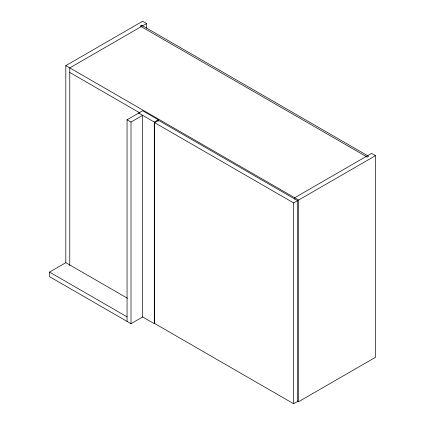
<?xml version="1.0" encoding="UTF-8"?>
<svg xmlns="http://www.w3.org/2000/svg" width="425" height="425" viewBox="0 0 425 425"><rect width="100%" height="100%" fill="white"/><g stroke="black" fill="none" stroke-linecap="round" stroke-linejoin="round"><path stroke-width="0.64" d="M65.817 262.602L65.817 65.609L142.651 21.25L146.609 23.534L146.609 28.177M146.609 23.534L69.774 67.894L69.774 265.551M127.054 321.417L127.054 119.781L142.651 110.776L158.249 119.781L158.249 121.109M127.054 119.781L131.012 122.065L142.651 115.345L142.651 316.981L131.012 323.701L49.523 276.654L49.523 272.085L65.817 262.677L127.511 298.292M138.693 113.061L154.291 122.065L158.249 119.781M154.642 122.671L158.599 120.387L297.601 200.637L297.601 401.466L293.638 403.75L154.642 323.499L154.642 122.671L293.638 202.922L297.601 200.637M65.817 65.609L298.647 200.032L375.477 155.672L375.477 357.308L298.647 401.668L297.516 401.014M375.477 155.672L371.519 153.388L294.69 197.747L294.69 199.07M69.774 72.463L139.899 112.949M142.593 316.949L154.291 323.701L154.291 122.065M49.523 272.085L127.054 316.848M298.647 200.032L298.647 401.668M293.638 202.922L293.638 403.75M131.012 122.065L131.012 323.701M141.605 25.213L140.208 26.021L367.216 157.085L368.613 156.278L141.605 25.213"/></g></svg>
